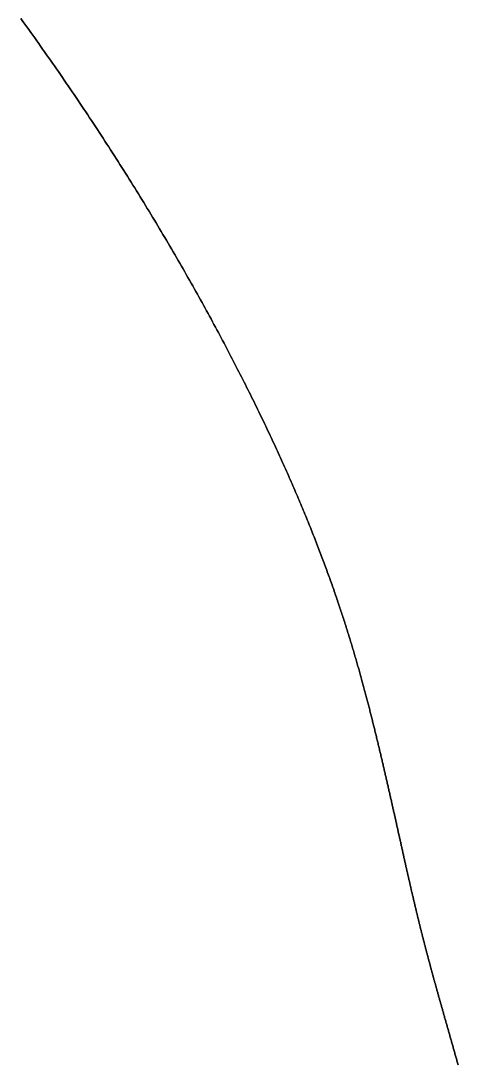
# Model space of a CAD drawing. Header units: inches. Extents: x 130170 to 284068, y 377793 to 804530.
# Drawn here: x 260080.1 to 260102.2, y 742456.2 to 742508.7 of the extents above; entities that cross this region are included whole.
import ezdxf

# ---------------------------------------------------------------- set-up
doc = ezdxf.new("R2010")
doc.units = ezdxf.units.IN
doc.header["$MEASUREMENT"] = 0
doc.layers.add('muni_il', color=7, linetype='Continuous')

msp = doc.modelspace()

# ---------------------------------------------------------------- linework, layer by layer
at = {"layer": 'muni_il'}
for points in [[(260102.17, 742456.139), (260102.155, 742456.19), (260102.141, 742456.241), (260102.126, 742456.292), (260102.112, 742456.343), (260102.097, 742456.394), (260102.083, 742456.444), (260102.069, 742456.495), (260102.054, 742456.545), (260102.04, 742456.596), (260102.025, 742456.646), (260102.011, 742456.696), (260101.997, 742456.746), (260101.983, 742456.796), (260101.968, 742456.846), (260101.954, 742456.896), (260101.94, 742456.946), (260101.926, 742456.995), (260101.912, 742457.045), (260101.898, 742457.094), (260101.883, 742457.144), (260101.869, 742457.193), (260101.855, 742457.242), (260101.841, 742457.291), (260101.827, 742457.34), (260101.814, 742457.388), (260101.8, 742457.437), (260101.786, 742457.486), (260101.772, 742457.534), (260101.758, 742457.583), (260101.744, 742457.631), (260101.731, 742457.679), (260101.717, 742457.727), (260101.703, 742457.775), (260101.69, 742457.823), (260101.676, 742457.87), (260101.663, 742457.918), (260101.649, 742457.965), (260101.635, 742458.013), (260101.622, 742458.06), (260101.609, 742458.107), (260101.595, 742458.154), (260101.582, 742458.201), (260101.569, 742458.248), (260101.555, 742458.295), (260101.542, 742458.341), (260101.529, 742458.388), (260101.516, 742458.434), (260101.503, 742458.48), (260101.49, 742458.526), (260101.476, 742458.572), (260101.463, 742458.618), (260101.45, 742458.664), (260101.438, 742458.709), (260101.425, 742458.755), (260101.412, 742458.8), (260101.399, 742458.846), (260101.386, 742458.891), (260101.373, 742458.936), (260101.361, 742458.981), (260101.348, 742459.025), (260101.335, 742459.07), (260101.323, 742459.115), (260101.31, 742459.159), (260101.298, 742459.204), (260101.285, 742459.248), (260101.273, 742459.292), (260101.26, 742459.336), (260101.248, 742459.38), (260101.235, 742459.424), (260101.223, 742459.468), (260101.211, 742459.511), (260101.199, 742459.555), (260101.187, 742459.598), (260101.174, 742459.641), (260101.162, 742459.685), (260101.15, 742459.728), (260101.138, 742459.771), (260101.126, 742459.814), (260101.114, 742459.856), (260101.102, 742459.899), (260101.091, 742459.942), (260101.079, 742459.984), (260101.067, 742460.026), (260101.055, 742460.069), (260101.043, 742460.111), (260101.032, 742460.153), (260101.02, 742460.195), (260101.008, 742460.237), (260100.997, 742460.279), (260100.985, 742460.321), (260100.974, 742460.362), (260100.962, 742460.404), (260100.951, 742460.445), (260100.939, 742460.487), (260100.928, 742460.528), (260100.917, 742460.569), (260100.905, 742460.61), (260100.894, 742460.651), (260100.883, 742460.692), (260100.872, 742460.733), (260100.861, 742460.774), (260100.85, 742460.815), (260100.838, 742460.855), (260100.827, 742460.896), (260100.816, 742460.937), (260100.805, 742460.977), (260100.794, 742461.017), (260100.783, 742461.058), (260100.772, 742461.098), (260100.762, 742461.138), (260100.751, 742461.178), (260100.74, 742461.218), (260100.729, 742461.258), (260100.719, 742461.298), (260100.708, 742461.338), (260100.697, 742461.378), (260100.686, 742461.418), (260100.676, 742461.458), (260100.665, 742461.497), (260100.655, 742461.537), (260100.644, 742461.577), (260100.634, 742461.616), (260100.623, 742461.656), (260100.613, 742461.695), (260100.602, 742461.735), (260100.592, 742461.774), (260100.582, 742461.814), (260100.571, 742461.853), (260100.561, 742461.892), (260100.55, 742461.932), (260100.54, 742461.971), (260100.53, 742462.01), (260100.52, 742462.049), (260100.51, 742462.089), (260100.499, 742462.128), (260100.489, 742462.167), (260100.479, 742462.206), (260100.469, 742462.245), (260100.459, 742462.284), (260100.449, 742462.323), (260100.439, 742462.362), (260100.429, 742462.401), (260100.419, 742462.441), (260100.409, 742462.48), (260100.399, 742462.519), (260100.389, 742462.558), (260100.379, 742462.597), (260100.369, 742462.636), (260100.359, 742462.675), (260100.349, 742462.714), (260100.339, 742462.753), (260100.329, 742462.792), (260100.319, 742462.831), (260100.31, 742462.87), (260100.3, 742462.91), (260100.29, 742462.949), (260100.28, 742462.988), (260100.27, 742463.027), (260100.261, 742463.066), (260100.251, 742463.105), (260100.241, 742463.145), (260100.231, 742463.184), (260100.222, 742463.223), (260100.212, 742463.263), (260100.202, 742463.302), (260100.193, 742463.341), (260100.183, 742463.381), (260100.173, 742463.42), (260100.164, 742463.46), (260100.154, 742463.499), (260100.144, 742463.539), (260100.134, 742463.579), (260100.125, 742463.618), (260100.115, 742463.658), (260100.106, 742463.698), (260100.096, 742463.738), (260100.086, 742463.778), (260100.077, 742463.818), (260100.067, 742463.858), (260100.057, 742463.898), (260100.048, 742463.938), (260100.038, 742463.978), (260100.029, 742464.018), (260100.019, 742464.058), (260100.009, 742464.099), (260100, 742464.139), (260099.99, 742464.18), (260099.981, 742464.22), (260099.971, 742464.261), (260099.961, 742464.301), (260099.952, 742464.342), (260099.942, 742464.383), (260099.932, 742464.424), (260099.923, 742464.465), (260099.913, 742464.506), (260099.903, 742464.547), (260099.894, 742464.588), (260099.884, 742464.629), (260099.874, 742464.671), (260099.865, 742464.712), (260099.855, 742464.754), (260099.846, 742464.795), (260099.836, 742464.837), (260099.826, 742464.879), (260099.816, 742464.921), (260099.807, 742464.963), (260099.797, 742465.005), (260099.787, 742465.047), (260099.778, 742465.089), (260099.768, 742465.132), (260099.758, 742465.174), (260099.748, 742465.217), (260099.739, 742465.259), (260099.729, 742465.302), (260099.719, 742465.345), (260099.709, 742465.388), (260099.699, 742465.431), (260099.69, 742465.474), (260099.68, 742465.517), (260099.67, 742465.56), (260099.66, 742465.604), (260099.65, 742465.647), (260099.64, 742465.691), (260099.63, 742465.735), (260099.62, 742465.779), (260099.61, 742465.822), (260099.6, 742465.866), (260099.59, 742465.911), (260099.58, 742465.955), (260099.57, 742465.999), (260099.56, 742466.044), (260099.55, 742466.088), (260099.54, 742466.133), (260099.53, 742466.178), (260099.52, 742466.223), (260099.51, 742466.268), (260099.5, 742466.313), (260099.49, 742466.358), (260099.48, 742466.403), (260099.469, 742466.449), (260099.459, 742466.494), (260099.449, 742466.54), (260099.439, 742466.586), (260099.428, 742466.632), (260099.418, 742466.678), (260099.408, 742466.724), (260099.397, 742466.77), (260099.387, 742466.817), (260099.377, 742466.863), (260099.366, 742466.91), (260099.356, 742466.956), (260099.345, 742467.003), (260099.335, 742467.05), (260099.324, 742467.097), (260099.314, 742467.144), (260099.303, 742467.192), (260099.293, 742467.239), (260099.282, 742467.287), (260099.272, 742467.334), (260099.261, 742467.382), (260099.25, 742467.43), (260099.24, 742467.478), (260099.229, 742467.526), (260099.218, 742467.574), (260099.207, 742467.622), (260099.197, 742467.671), (260099.186, 742467.719), (260099.175, 742467.768), (260099.164, 742467.817), (260099.153, 742467.865), (260099.142, 742467.914), (260099.131, 742467.963), (260099.121, 742468.013), (260099.11, 742468.062), (260099.099, 742468.111), (260099.087, 742468.161), (260099.076, 742468.21), (260099.065, 742468.26), (260099.054, 742468.31), (260099.043, 742468.36), (260099.032, 742468.41), (260099.021, 742468.46), (260099.009, 742468.511), (260098.998, 742468.561), (260098.987, 742468.611), (260098.975, 742468.662), (260098.964, 742468.713), (260098.953, 742468.764), (260098.941, 742468.815), (260098.93, 742468.866), (260098.918, 742468.917), (260098.907, 742468.968), (260098.896, 742469.019), (260098.884, 742469.071), (260098.872, 742469.122), (260098.861, 742469.174), (260098.849, 742469.226), (260098.838, 742469.277), (260098.826, 742469.329), (260098.814, 742469.381), (260098.802, 742469.434), (260098.791, 742469.486), (260098.779, 742469.538), (260098.767, 742469.591), (260098.755, 742469.643), (260098.743, 742469.696), (260098.731, 742469.749), (260098.719, 742469.801), (260098.707, 742469.854), (260098.695, 742469.907), (260098.683, 742469.961), (260098.671, 742470.014), (260098.659, 742470.067), (260098.647, 742470.121), (260098.634, 742470.174), (260098.622, 742470.228), (260098.61, 742470.281), (260098.598, 742470.335), (260098.585, 742470.389), (260098.573, 742470.443), (260098.56, 742470.497), (260098.548, 742470.551), (260098.536, 742470.605), (260098.523, 742470.66), (260098.511, 742470.714), (260098.498, 742470.769), (260098.485, 742470.823), (260098.473, 742470.878), (260098.46, 742470.933), (260098.447, 742470.988), (260098.435, 742471.043), (260098.422, 742471.098), (260098.409, 742471.153), (260098.396, 742471.208), (260098.383, 742471.263), (260098.37, 742471.319), (260098.357, 742471.374), (260098.344, 742471.43), (260098.331, 742471.486), (260098.318, 742471.542), (260098.305, 742471.597), (260098.292, 742471.653), (260098.278, 742471.709), (260098.265, 742471.766), (260098.252, 742471.822), (260098.239, 742471.878), (260098.225, 742471.934), (260098.212, 742471.991), (260098.198, 742472.047), (260098.185, 742472.104), (260098.171, 742472.161), (260098.157, 742472.218), (260098.144, 742472.275), (260098.13, 742472.332), (260098.116, 742472.389), (260098.102, 742472.446), (260098.089, 742472.503), (260098.075, 742472.561), (260098.061, 742472.618), (260098.047, 742472.676), (260098.033, 742472.734), (260098.019, 742472.791), (260098.004, 742472.849), (260097.99, 742472.907), (260097.976, 742472.965), (260097.962, 742473.024), (260097.947, 742473.082), (260097.933, 742473.14), (260097.918, 742473.199), (260097.904, 742473.257), (260097.889, 742473.316), (260097.874, 742473.375), (260097.86, 742473.433), (260097.845, 742473.492), (260097.83, 742473.552), (260097.815, 742473.611), (260097.8, 742473.67), (260097.785, 742473.729), (260097.77, 742473.789), (260097.755, 742473.849), (260097.74, 742473.908), (260097.724, 742473.968), (260097.709, 742474.028), (260097.694, 742474.088), (260097.678, 742474.148), (260097.663, 742474.209), (260097.647, 742474.269), (260097.631, 742474.33), (260097.616, 742474.391), (260097.6, 742474.451), (260097.584, 742474.512), (260097.568, 742474.573), (260097.552, 742474.635), (260097.535, 742474.696), (260097.519, 742474.757), (260097.503, 742474.819), (260097.486, 742474.881), (260097.47, 742474.943), (260097.453, 742475.005), (260097.437, 742475.067), (260097.42, 742475.129), (260097.403, 742475.192), (260097.386, 742475.254), (260097.369, 742475.317), (260097.352, 742475.38), (260097.334, 742475.443), (260097.317, 742475.506), (260097.3, 742475.57), (260097.282, 742475.633), (260097.265, 742475.697), (260097.247, 742475.761), (260097.229, 742475.825), (260097.211, 742475.889), (260097.193, 742475.953), (260097.175, 742476.018), (260097.156, 742476.083), (260097.138, 742476.148), (260097.12, 742476.213), (260097.101, 742476.278), (260097.082, 742476.344), (260097.063, 742476.409), (260097.044, 742476.475), (260097.025, 742476.541), (260097.006, 742476.607), (260096.986, 742476.674), (260096.967, 742476.741), (260096.947, 742476.808), (260096.928, 742476.875), (260096.908, 742476.942), (260096.888, 742477.009), (260096.868, 742477.077), (260096.847, 742477.145), (260096.827, 742477.213), (260096.806, 742477.282), (260096.785, 742477.35), (260096.764, 742477.419), (260096.743, 742477.488), (260096.722, 742477.558), (260096.701, 742477.627), (260096.679, 742477.697), (260096.658, 742477.767), (260096.636, 742477.838), (260096.614, 742477.908), (260096.592, 742477.979), (260096.569, 742478.051), (260096.547, 742478.122), (260096.524, 742478.194), (260096.501, 742478.266), (260096.478, 742478.338), (260096.455, 742478.41), (260096.432, 742478.483), (260096.408, 742478.556), (260096.384, 742478.63), (260096.36, 742478.703), (260096.336, 742478.777), (260096.312, 742478.852), (260096.288, 742478.926), (260096.263, 742479.001), (260096.238, 742479.076), (260096.213, 742479.152), (260096.187, 742479.228), (260096.162, 742479.304), (260096.136, 742479.38), (260096.11, 742479.457), (260096.084, 742479.534), (260096.057, 742479.612), (260096.031, 742479.69), (260096.004, 742479.768), (260095.977, 742479.846), (260095.95, 742479.925), (260095.922, 742480.004), (260095.894, 742480.084), (260095.866, 742480.164), (260095.838, 742480.244), (260095.81, 742480.325), (260095.781, 742480.406), (260095.752, 742480.487), (260095.723, 742480.569), (260095.693, 742480.651), (260095.664, 742480.734), (260095.634, 742480.816), (260095.604, 742480.9), (260095.573, 742480.983), (260095.542, 742481.067), (260095.511, 742481.152), (260095.48, 742481.237), (260095.448, 742481.322), (260095.417, 742481.408), (260095.384, 742481.494), (260095.352, 742481.58), (260095.319, 742481.668), (260095.286, 742481.755), (260095.253, 742481.843), (260095.219, 742481.931), (260095.186, 742482.02), (260095.151, 742482.109), (260095.117, 742482.198), (260095.082, 742482.288), (260095.047, 742482.379), (260095.012, 742482.469), (260094.976, 742482.561), (260094.94, 742482.652), (260094.904, 742482.745), (260094.867, 742482.837), (260094.83, 742482.93), (260094.793, 742483.024), (260094.755, 742483.118), (260094.718, 742483.212), (260094.679, 742483.307), (260094.641, 742483.403), (260094.602, 742483.499), (260094.563, 742483.595), (260094.523, 742483.692), (260094.483, 742483.789), (260094.443, 742483.887), (260094.402, 742483.985), (260094.361, 742484.084), (260094.32, 742484.183), (260094.278, 742484.283), (260094.236, 742484.383), (260094.194, 742484.484), (260094.151, 742484.585), (260094.108, 742484.687), (260094.064, 742484.789), (260094.02, 742484.892), (260093.976, 742484.995), (260093.931, 742485.099), (260093.886, 742485.203), (260093.841, 742485.308), (260093.795, 742485.413), (260093.749, 742485.519), (260093.703, 742485.625), (260093.656, 742485.731), (260093.609, 742485.839), (260093.561, 742485.946), (260093.513, 742486.055), (260093.464, 742486.163), (260093.415, 742486.273), (260093.366, 742486.382), (260093.316, 742486.493), (260093.266, 742486.603), (260093.216, 742486.715), (260093.165, 742486.826), (260093.114, 742486.939), (260093.062, 742487.051), (260093.01, 742487.165), (260092.957, 742487.278), (260092.904, 742487.393), (260092.851, 742487.508), (260092.797, 742487.623), (260092.743, 742487.739), (260092.689, 742487.855), (260092.634, 742487.972), (260092.578, 742488.089), (260092.522, 742488.207), (260092.466, 742488.325), (260092.409, 742488.444), (260092.352, 742488.564), (260092.295, 742488.683), (260092.237, 742488.804), (260092.178, 742488.925), (260092.119, 742489.046), (260092.06, 742489.168), (260092, 742489.29), (260091.94, 742489.413), (260091.88, 742489.536), (260091.819, 742489.66), (260091.757, 742489.784), (260091.695, 742489.909), (260091.633, 742490.034), (260091.57, 742490.159), (260091.507, 742490.285), (260091.443, 742490.412), (260091.379, 742490.539), (260091.315, 742490.667), (260091.25, 742490.795), (260091.184, 742490.923), (260091.119, 742491.052), (260091.052, 742491.181), (260090.986, 742491.311), (260090.919, 742491.441), (260090.851, 742491.572), (260090.783, 742491.703), (260090.715, 742491.834), (260090.646, 742491.966), (260090.576, 742492.098), (260090.507, 742492.231), (260090.436, 742492.364), (260090.366, 742492.498), (260090.295, 742492.632), (260090.223, 742492.766), (260090.151, 742492.901), (260090.079, 742493.036), (260090.007, 742493.172), (260089.933, 742493.308), (260089.86, 742493.444), (260089.786, 742493.581), (260089.711, 742493.718), (260089.636, 742493.855), (260089.561, 742493.993), (260089.485, 742494.131), (260089.409, 742494.27), (260089.333, 742494.409), (260089.256, 742494.548), (260089.178, 742494.687), (260089.1, 742494.827), (260089.022, 742494.967), (260088.944, 742495.108), (260088.865, 742495.249), (260088.785, 742495.39), (260088.705, 742495.531), (260088.625, 742495.673), (260088.545, 742495.815), (260088.463, 742495.957), (260088.382, 742496.1), (260088.3, 742496.242), (260088.218, 742496.385), (260088.135, 742496.529), (260088.053, 742496.672), (260087.969, 742496.816), (260087.885, 742496.96), (260087.801, 742497.104), (260087.717, 742497.249), (260087.632, 742497.393), (260087.547, 742497.538), (260087.461, 742497.683), (260087.375, 742497.829), (260087.289, 742497.974), (260087.202, 742498.12), (260087.116, 742498.265), (260087.028, 742498.411), (260086.94, 742498.557), (260086.853, 742498.704), (260086.764, 742498.85), (260086.676, 742498.997), (260086.587, 742499.143), (260086.497, 742499.29), (260086.408, 742499.437), (260086.317, 742499.584), (260086.227, 742499.731), (260086.137, 742499.878), (260086.046, 742500.026), (260085.955, 742500.173), (260085.863, 742500.32), (260085.771, 742500.468), (260085.679, 742500.615), (260085.587, 742500.763), (260085.494, 742500.91), (260085.402, 742501.058), (260085.308, 742501.206), (260085.215, 742501.353), (260085.121, 742501.501), (260085.027, 742501.649), (260084.933, 742501.796), (260084.839, 742501.944), (260084.744, 742502.092), (260084.649, 742502.239), (260084.554, 742502.387), (260084.459, 742502.534), (260084.363, 742502.681), (260084.267, 742502.829), (260084.171, 742502.976), (260084.075, 742503.123), (260083.979, 742503.27), (260083.882, 742503.417), (260083.785, 742503.564), (260083.688, 742503.711), (260083.591, 742503.857), (260083.494, 742504.004), (260083.396, 742504.15), (260083.298, 742504.296), (260083.201, 742504.443), (260083.103, 742504.588), (260083.005, 742504.734), (260082.906, 742504.88), (260082.808, 742505.025), (260082.71, 742505.17), (260082.611, 742505.315), (260082.512, 742505.46), (260082.413, 742505.604), (260082.314, 742505.749), (260082.215, 742505.893), (260082.116, 742506.037), (260082.017, 742506.18), (260081.917, 742506.323), (260081.818, 742506.466), (260081.719, 742506.609), (260081.619, 742506.752), (260081.519, 742506.894), (260081.42, 742507.036), (260081.32, 742507.178), (260081.22, 742507.319), (260081.12, 742507.46), (260081.021, 742507.601), (260080.921, 742507.741), (260080.821, 742507.881), (260080.721, 742508.021), (260080.621, 742508.16), (260080.522, 742508.299), (260080.422, 742508.438), (260080.322, 742508.576), (260080.222, 742508.714), (260080.122, 742508.851)], [(260080.122, 742508.851), (260080.222, 742508.714), (260080.322, 742508.576), (260080.422, 742508.438), (260080.522, 742508.299), (260080.621, 742508.16), (260080.721, 742508.021), (260080.821, 742507.881), (260080.921, 742507.741), (260081.021, 742507.601), (260081.12, 742507.46), (260081.22, 742507.319), (260081.32, 742507.178), (260081.42, 742507.036), (260081.519, 742506.894), (260081.619, 742506.752), (260081.719, 742506.609), (260081.818, 742506.466), (260081.917, 742506.323), (260082.017, 742506.18), (260082.116, 742506.037), (260082.215, 742505.893), (260082.314, 742505.749), (260082.413, 742505.604), (260082.512, 742505.46), (260082.611, 742505.315), (260082.71, 742505.17), (260082.808, 742505.025), (260082.906, 742504.88), (260083.005, 742504.734), (260083.103, 742504.588), (260083.201, 742504.443), (260083.298, 742504.296), (260083.396, 742504.15), (260083.494, 742504.004), (260083.591, 742503.857), (260083.688, 742503.711), (260083.785, 742503.564), (260083.882, 742503.417), (260083.979, 742503.27), (260084.075, 742503.123), (260084.171, 742502.976), (260084.267, 742502.829), (260084.363, 742502.681), (260084.459, 742502.534), (260084.554, 742502.387), (260084.649, 742502.239), (260084.744, 742502.092), (260084.839, 742501.944), (260084.933, 742501.796), (260085.027, 742501.649), (260085.121, 742501.501), (260085.215, 742501.353), (260085.308, 742501.206), (260085.402, 742501.058), (260085.494, 742500.91), (260085.587, 742500.763), (260085.679, 742500.615), (260085.771, 742500.468), (260085.863, 742500.32), (260085.955, 742500.173), (260086.046, 742500.026), (260086.137, 742499.878), (260086.227, 742499.731), (260086.317, 742499.584), (260086.408, 742499.437), (260086.497, 742499.29), (260086.587, 742499.143), (260086.676, 742498.997), (260086.764, 742498.85), (260086.853, 742498.704), (260086.94, 742498.557), (260087.028, 742498.411), (260087.116, 742498.265), (260087.202, 742498.12), (260087.289, 742497.974), (260087.375, 742497.829), (260087.461, 742497.683), (260087.547, 742497.538), (260087.632, 742497.393), (260087.717, 742497.249), (260087.801, 742497.104), (260087.885, 742496.96), (260087.969, 742496.816), (260088.053, 742496.672), (260088.135, 742496.529), (260088.218, 742496.385), (260088.3, 742496.242), (260088.382, 742496.1), (260088.463, 742495.957), (260088.545, 742495.815), (260088.625, 742495.673), (260088.705, 742495.531), (260088.785, 742495.39), (260088.865, 742495.249), (260088.944, 742495.108), (260089.022, 742494.967), (260089.1, 742494.827), (260089.178, 742494.687), (260089.256, 742494.548), (260089.333, 742494.409), (260089.409, 742494.27), (260089.485, 742494.131), (260089.561, 742493.993), (260089.636, 742493.855), (260089.711, 742493.718), (260089.786, 742493.581), (260089.86, 742493.444), (260089.933, 742493.308), (260090.007, 742493.172), (260090.079, 742493.036), (260090.151, 742492.901), (260090.223, 742492.766), (260090.295, 742492.632), (260090.366, 742492.498), (260090.436, 742492.364), (260090.507, 742492.231), (260090.576, 742492.098), (260090.646, 742491.966), (260090.715, 742491.834), (260090.783, 742491.703), (260090.851, 742491.572), (260090.919, 742491.441), (260090.986, 742491.311), (260091.052, 742491.181), (260091.119, 742491.052), (260091.184, 742490.923), (260091.25, 742490.795), (260091.315, 742490.667), (260091.379, 742490.539), (260091.443, 742490.412), (260091.507, 742490.285), (260091.57, 742490.159), (260091.633, 742490.034), (260091.695, 742489.909), (260091.757, 742489.784), (260091.819, 742489.66), (260091.88, 742489.536), (260091.94, 742489.413), (260092, 742489.29), (260092.06, 742489.168), (260092.119, 742489.046), (260092.178, 742488.925), (260092.237, 742488.804), (260092.295, 742488.683), (260092.352, 742488.564), (260092.409, 742488.444), (260092.466, 742488.325), (260092.522, 742488.207), (260092.578, 742488.089), (260092.634, 742487.972), (260092.689, 742487.855), (260092.743, 742487.739), (260092.797, 742487.623), (260092.851, 742487.508), (260092.904, 742487.393), (260092.957, 742487.278), (260093.01, 742487.165), (260093.062, 742487.051), (260093.114, 742486.939), (260093.165, 742486.826), (260093.216, 742486.715), (260093.266, 742486.603), (260093.316, 742486.493), (260093.366, 742486.382), (260093.415, 742486.273), (260093.464, 742486.163), (260093.513, 742486.055), (260093.561, 742485.946), (260093.609, 742485.839), (260093.656, 742485.731), (260093.703, 742485.625), (260093.749, 742485.519), (260093.795, 742485.413), (260093.841, 742485.308), (260093.886, 742485.203), (260093.931, 742485.099), (260093.976, 742484.995), (260094.02, 742484.892), (260094.064, 742484.789), (260094.108, 742484.687), (260094.151, 742484.585), (260094.194, 742484.484), (260094.236, 742484.383), (260094.278, 742484.283), (260094.32, 742484.183), (260094.361, 742484.084), (260094.402, 742483.985), (260094.443, 742483.887), (260094.483, 742483.789), (260094.523, 742483.692), (260094.563, 742483.595), (260094.602, 742483.499), (260094.641, 742483.403), (260094.679, 742483.307), (260094.718, 742483.212), (260094.755, 742483.118), (260094.793, 742483.024), (260094.83, 742482.93), (260094.867, 742482.837), (260094.904, 742482.745), (260094.94, 742482.652), (260094.976, 742482.561), (260095.012, 742482.469), (260095.047, 742482.379), (260095.082, 742482.288), (260095.117, 742482.198), (260095.151, 742482.109), (260095.186, 742482.02), (260095.219, 742481.931), (260095.253, 742481.843), (260095.286, 742481.755), (260095.319, 742481.668), (260095.352, 742481.58), (260095.384, 742481.494), (260095.417, 742481.408), (260095.448, 742481.322), (260095.48, 742481.237), (260095.511, 742481.152), (260095.542, 742481.067), (260095.573, 742480.983), (260095.604, 742480.9), (260095.634, 742480.816), (260095.664, 742480.734), (260095.693, 742480.651), (260095.723, 742480.569), (260095.752, 742480.487), (260095.781, 742480.406), (260095.81, 742480.325), (260095.838, 742480.244), (260095.866, 742480.164), (260095.894, 742480.084), (260095.922, 742480.004), (260095.95, 742479.925), (260095.977, 742479.846), (260096.004, 742479.768), (260096.031, 742479.69), (260096.057, 742479.612), (260096.084, 742479.534), (260096.11, 742479.457), (260096.136, 742479.38), (260096.162, 742479.304), (260096.187, 742479.228), (260096.213, 742479.152), (260096.238, 742479.076), (260096.263, 742479.001), (260096.288, 742478.926), (260096.312, 742478.852), (260096.336, 742478.777), (260096.36, 742478.703), (260096.384, 742478.63), (260096.408, 742478.556), (260096.432, 742478.483), (260096.455, 742478.41), (260096.478, 742478.338), (260096.501, 742478.266), (260096.524, 742478.194), (260096.547, 742478.122), (260096.569, 742478.051), (260096.592, 742477.979), (260096.614, 742477.908), (260096.636, 742477.838), (260096.658, 742477.767), (260096.679, 742477.697), (260096.701, 742477.627), (260096.722, 742477.558), (260096.743, 742477.488), (260096.764, 742477.419), (260096.785, 742477.35), (260096.806, 742477.282), (260096.827, 742477.213), (260096.847, 742477.145), (260096.868, 742477.077), (260096.888, 742477.009), (260096.908, 742476.942), (260096.928, 742476.875), (260096.947, 742476.808), (260096.967, 742476.741), (260096.986, 742476.674), (260097.006, 742476.607), (260097.025, 742476.541), (260097.044, 742476.475), (260097.063, 742476.409), (260097.082, 742476.344), (260097.101, 742476.278), (260097.12, 742476.213), (260097.138, 742476.148), (260097.156, 742476.083), (260097.175, 742476.018), (260097.193, 742475.953), (260097.211, 742475.889), (260097.229, 742475.825), (260097.247, 742475.761), (260097.265, 742475.697), (260097.282, 742475.633), (260097.3, 742475.57), (260097.317, 742475.506), (260097.334, 742475.443), (260097.352, 742475.38), (260097.369, 742475.317), (260097.386, 742475.254), (260097.403, 742475.192), (260097.42, 742475.129), (260097.437, 742475.067), (260097.453, 742475.005), (260097.47, 742474.943), (260097.486, 742474.881), (260097.503, 742474.819), (260097.519, 742474.757), (260097.535, 742474.696), (260097.552, 742474.635), (260097.568, 742474.573), (260097.584, 742474.512), (260097.6, 742474.451), (260097.616, 742474.391), (260097.631, 742474.33), (260097.647, 742474.269), (260097.663, 742474.209), (260097.678, 742474.148), (260097.694, 742474.088), (260097.709, 742474.028), (260097.724, 742473.968), (260097.74, 742473.908), (260097.755, 742473.849), (260097.77, 742473.789), (260097.785, 742473.729), (260097.8, 742473.67), (260097.815, 742473.611), (260097.83, 742473.552), (260097.845, 742473.492), (260097.86, 742473.433), (260097.874, 742473.375), (260097.889, 742473.316), (260097.904, 742473.257), (260097.918, 742473.199), (260097.933, 742473.14), (260097.947, 742473.082), (260097.962, 742473.024), (260097.976, 742472.965), (260097.99, 742472.907), (260098.004, 742472.849), (260098.019, 742472.791), (260098.033, 742472.734), (260098.047, 742472.676), (260098.061, 742472.618), (260098.075, 742472.561), (260098.089, 742472.503), (260098.102, 742472.446), (260098.116, 742472.389), (260098.13, 742472.332), (260098.144, 742472.275), (260098.157, 742472.218), (260098.171, 742472.161), (260098.185, 742472.104), (260098.198, 742472.047), (260098.212, 742471.991), (260098.225, 742471.934), (260098.239, 742471.878), (260098.252, 742471.822), (260098.265, 742471.766), (260098.278, 742471.709), (260098.292, 742471.653), (260098.305, 742471.597), (260098.318, 742471.542), (260098.331, 742471.486), (260098.344, 742471.43), (260098.357, 742471.374), (260098.37, 742471.319), (260098.383, 742471.263), (260098.396, 742471.208), (260098.409, 742471.153), (260098.422, 742471.098), (260098.435, 742471.043), (260098.447, 742470.988), (260098.46, 742470.933), (260098.473, 742470.878), (260098.485, 742470.823), (260098.498, 742470.769), (260098.511, 742470.714), (260098.523, 742470.66), (260098.536, 742470.605), (260098.548, 742470.551), (260098.56, 742470.497), (260098.573, 742470.443), (260098.585, 742470.389), (260098.598, 742470.335), (260098.61, 742470.281), (260098.622, 742470.228), (260098.634, 742470.174), (260098.647, 742470.121), (260098.659, 742470.067), (260098.671, 742470.014), (260098.683, 742469.961), (260098.695, 742469.907), (260098.707, 742469.854), (260098.719, 742469.801), (260098.731, 742469.749), (260098.743, 742469.696), (260098.755, 742469.643), (260098.767, 742469.591), (260098.779, 742469.538), (260098.791, 742469.486), (260098.802, 742469.434), (260098.814, 742469.381), (260098.826, 742469.329), (260098.838, 742469.277), (260098.849, 742469.226), (260098.861, 742469.174), (260098.872, 742469.122), (260098.884, 742469.071), (260098.896, 742469.019), (260098.907, 742468.968), (260098.918, 742468.917), (260098.93, 742468.866), (260098.941, 742468.815), (260098.953, 742468.764), (260098.964, 742468.713), (260098.975, 742468.662), (260098.987, 742468.611), (260098.998, 742468.561), (260099.009, 742468.511), (260099.021, 742468.46), (260099.032, 742468.41), (260099.043, 742468.36), (260099.054, 742468.31), (260099.065, 742468.26), (260099.076, 742468.21), (260099.087, 742468.161), (260099.099, 742468.111), (260099.11, 742468.062), (260099.121, 742468.013), (260099.131, 742467.963), (260099.142, 742467.914), (260099.153, 742467.865), (260099.164, 742467.817), (260099.175, 742467.768), (260099.186, 742467.719), (260099.197, 742467.671), (260099.207, 742467.622), (260099.218, 742467.574), (260099.229, 742467.526), (260099.24, 742467.478), (260099.25, 742467.43), (260099.261, 742467.382), (260099.272, 742467.334), (260099.282, 742467.287), (260099.293, 742467.239), (260099.303, 742467.192), (260099.314, 742467.144), (260099.324, 742467.097), (260099.335, 742467.05), (260099.345, 742467.003), (260099.356, 742466.956), (260099.366, 742466.91), (260099.377, 742466.863), (260099.387, 742466.817), (260099.397, 742466.77), (260099.408, 742466.724), (260099.418, 742466.678), (260099.428, 742466.632), (260099.439, 742466.586), (260099.449, 742466.54), (260099.459, 742466.494), (260099.469, 742466.449), (260099.48, 742466.403), (260099.49, 742466.358), (260099.5, 742466.313), (260099.51, 742466.268), (260099.52, 742466.223), (260099.53, 742466.178), (260099.54, 742466.133), (260099.55, 742466.088), (260099.56, 742466.044), (260099.57, 742465.999), (260099.58, 742465.955), (260099.59, 742465.911), (260099.6, 742465.866), (260099.61, 742465.822), (260099.62, 742465.779), (260099.63, 742465.735), (260099.64, 742465.691), (260099.65, 742465.647), (260099.66, 742465.604), (260099.67, 742465.56), (260099.68, 742465.517), (260099.69, 742465.474), (260099.699, 742465.431), (260099.709, 742465.388), (260099.719, 742465.345), (260099.729, 742465.302), (260099.739, 742465.259), (260099.748, 742465.217), (260099.758, 742465.174), (260099.768, 742465.132), (260099.778, 742465.089), (260099.787, 742465.047), (260099.797, 742465.005), (260099.807, 742464.963), (260099.816, 742464.921), (260099.826, 742464.879), (260099.836, 742464.837), (260099.846, 742464.795), (260099.855, 742464.754), (260099.865, 742464.712), (260099.874, 742464.671), (260099.884, 742464.629), (260099.894, 742464.588), (260099.903, 742464.547), (260099.913, 742464.506), (260099.923, 742464.465), (260099.932, 742464.424), (260099.942, 742464.383), (260099.952, 742464.342), (260099.961, 742464.301), (260099.971, 742464.261), (260099.981, 742464.22), (260099.99, 742464.18), (260100, 742464.139), (260100.009, 742464.099), (260100.019, 742464.058), (260100.029, 742464.018), (260100.038, 742463.978), (260100.048, 742463.938), (260100.057, 742463.898), (260100.067, 742463.858), (260100.077, 742463.818), (260100.086, 742463.778), (260100.096, 742463.738), (260100.106, 742463.698), (260100.115, 742463.658), (260100.125, 742463.618), (260100.134, 742463.579), (260100.144, 742463.539), (260100.154, 742463.499), (260100.164, 742463.46), (260100.173, 742463.42), (260100.183, 742463.381), (260100.193, 742463.341), (260100.202, 742463.302), (260100.212, 742463.263), (260100.222, 742463.223), (260100.231, 742463.184), (260100.241, 742463.145), (260100.251, 742463.105), (260100.261, 742463.066), (260100.27, 742463.027), (260100.28, 742462.988), (260100.29, 742462.949), (260100.3, 742462.91), (260100.31, 742462.87), (260100.319, 742462.831), (260100.329, 742462.792), (260100.339, 742462.753), (260100.349, 742462.714), (260100.359, 742462.675), (260100.369, 742462.636), (260100.379, 742462.597), (260100.389, 742462.558), (260100.399, 742462.519), (260100.409, 742462.48), (260100.419, 742462.441), (260100.429, 742462.401), (260100.439, 742462.362), (260100.449, 742462.323), (260100.459, 742462.284), (260100.469, 742462.245), (260100.479, 742462.206), (260100.489, 742462.167), (260100.499, 742462.128), (260100.51, 742462.089), (260100.52, 742462.049), (260100.53, 742462.01), (260100.54, 742461.971), (260100.55, 742461.932), (260100.561, 742461.892), (260100.571, 742461.853), (260100.582, 742461.814), (260100.592, 742461.774), (260100.602, 742461.735), (260100.613, 742461.695), (260100.623, 742461.656), (260100.634, 742461.616), (260100.644, 742461.577), (260100.655, 742461.537), (260100.665, 742461.497), (260100.676, 742461.458), (260100.686, 742461.418), (260100.697, 742461.378), (260100.708, 742461.338), (260100.719, 742461.298), (260100.729, 742461.258), (260100.74, 742461.218), (260100.751, 742461.178), (260100.762, 742461.138), (260100.772, 742461.098), (260100.783, 742461.058), (260100.794, 742461.017), (260100.805, 742460.977), (260100.816, 742460.937), (260100.827, 742460.896), (260100.838, 742460.855), (260100.85, 742460.815), (260100.861, 742460.774), (260100.872, 742460.733), (260100.883, 742460.692), (260100.894, 742460.651), (260100.905, 742460.61), (260100.917, 742460.569), (260100.928, 742460.528), (260100.939, 742460.487), (260100.951, 742460.445), (260100.962, 742460.404), (260100.974, 742460.362), (260100.985, 742460.321), (260100.997, 742460.279), (260101.008, 742460.237), (260101.02, 742460.195), (260101.032, 742460.153), (260101.043, 742460.111), (260101.055, 742460.069), (260101.067, 742460.026), (260101.079, 742459.984), (260101.091, 742459.942), (260101.102, 742459.899), (260101.114, 742459.856), (260101.126, 742459.814), (260101.138, 742459.771), (260101.15, 742459.728), (260101.162, 742459.685), (260101.174, 742459.641), (260101.187, 742459.598), (260101.199, 742459.555), (260101.211, 742459.511), (260101.223, 742459.468), (260101.235, 742459.424), (260101.248, 742459.38), (260101.26, 742459.336), (260101.273, 742459.292), (260101.285, 742459.248), (260101.298, 742459.204), (260101.31, 742459.159), (260101.323, 742459.115), (260101.335, 742459.07), (260101.348, 742459.025), (260101.361, 742458.981), (260101.373, 742458.936), (260101.386, 742458.891), (260101.399, 742458.846), (260101.412, 742458.8), (260101.425, 742458.755), (260101.438, 742458.709), (260101.45, 742458.664), (260101.463, 742458.618), (260101.476, 742458.572), (260101.49, 742458.526), (260101.503, 742458.48), (260101.516, 742458.434), (260101.529, 742458.388), (260101.542, 742458.341), (260101.555, 742458.295), (260101.569, 742458.248), (260101.582, 742458.201), (260101.595, 742458.154), (260101.609, 742458.107), (260101.622, 742458.06), (260101.635, 742458.013), (260101.649, 742457.965), (260101.663, 742457.918), (260101.676, 742457.87), (260101.69, 742457.823), (260101.703, 742457.775), (260101.717, 742457.727), (260101.731, 742457.679), (260101.744, 742457.631), (260101.758, 742457.583), (260101.772, 742457.534), (260101.786, 742457.486), (260101.8, 742457.437), (260101.814, 742457.388), (260101.827, 742457.34), (260101.841, 742457.291), (260101.855, 742457.242), (260101.869, 742457.193), (260101.883, 742457.144), (260101.898, 742457.094), (260101.912, 742457.045), (260101.926, 742456.995), (260101.94, 742456.946), (260101.954, 742456.896), (260101.968, 742456.846), (260101.983, 742456.796), (260101.997, 742456.746), (260102.011, 742456.696), (260102.025, 742456.646), (260102.04, 742456.596), (260102.054, 742456.545), (260102.069, 742456.495), (260102.083, 742456.444), (260102.097, 742456.394), (260102.112, 742456.343), (260102.126, 742456.292), (260102.141, 742456.241), (260102.155, 742456.19), (260102.17, 742456.139)]]:
    msp.add_lwpolyline(points, dxfattribs=at)

doc.saveas('drawing.dxf')
